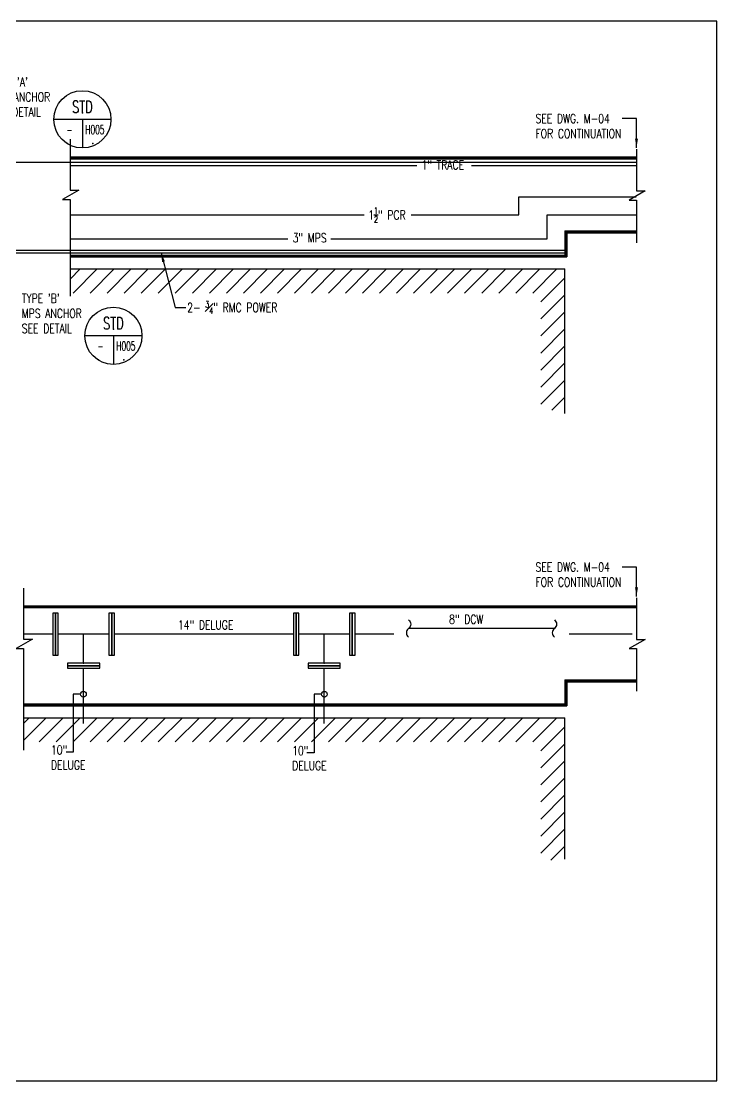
# Model space of a CAD drawing. Header units: inches. Extents: x 414 to 3373, y -413 to 990.
# Drawn here: x 2130 to 2477, y -413 to 115 of the extents above; entities that cross this region are included whole.
import ezdxf
from ezdxf.enums import TextEntityAlignment as Align

# ---------------------------------------------------------------- set-up
doc = ezdxf.new("R2010")
doc.units = ezdxf.units.IN
doc.header["$LTSCALE"] = 48
doc.header["$MEASUREMENT"] = 0
doc.layers.get('Defpoints').update_dxf_attribs({"color": 251})
for name, color, linetype in [('E-POWR', 83, 'Continuous'), ('EXST-BLDG', 253, 'Continuous'), ('EXST-PIPE', 253, 'Continuous'), ('EXST-TEXT', 253, 'Continuous'), ('EXST-UTLD', 251, 'Continuous'), ('MU-CONTINUATION NOTE', 51, 'Continuous'), ('MU-NEW-TEXT', 151, 'Continuous'), ('MU-PCR-PIPE', 120, 'Continuous'), ('MU-PCR-TEXT', 141, 'Continuous'), ('MU-STEM-PIPE', 230, 'Continuous'), ('MU-STEM-TEXT', 241, 'Continuous'), ('MU-TEXT-LDER', 254, 'Continuous')]:
    doc.layers.add(name, color=color, linetype=linetype)
doc.styles.add('RomanS', font='romans.shx', dxfattribs={"width": 0.75})
doc.dimstyles.get("Standard").update_dxf_attribs({"dimtxt": 0.09375, "dimasz": 0.09375, "dimexe": 0.0625, "dimexo": 0.0625, "dimgap": 0.03125, "dimtad": 1, "dimdec": 8, "dimzin": 0, "dimdsep": 46, "dimlunit": 4, "dimtxsty": 'RomanS', "dimcen": 0.09, "dimclrd": 254, "dimclre": 254, "dimclrt": 256, "dimadec": 0, "dimazin": 0, "dimtfac": 1, "dimtdec": 8, "dimtofl": 0, "dimtmove": 0, "dimatfit": 3, "dimfxl": 1, "dimtolj": 1, "dimtzin": 0, "dimlwd": -1, "dimlwe": -1, "dimarcsym": 0})

# ---------------------------------------------------------------- blocks, each defined once
blk = doc.blocks.new('14blndflg')
blk.add_lwpolyline([(1.375, 10.5), (0, 10.5), (0, -10.5), (1.375, -10.5)], close=True)
at = {"color": 252}
for p in [(0, 0), (1.375, 0)]:
    blk.add_point(p, dxfattribs=at)
blk = doc.blocks.new('10blndflg')
blk.add_lwpolyline([(0, -8), (1.1875, -8), (1.1875, 8), (0, 8)], close=True)
at = {"color": 252}
blk.add_point((0, 0), dxfattribs=at)
blk = doc.blocks.new('DTLBUBB')
at = {"linetype": 'Continuous'}
for p, q in [((0.297, 0), (-0.297, 0)), ((0, 0), (0, -0.297))]:
    blk.add_line(p, q, dxfattribs=at)
blk.add_circle((0, 0), 0.297, dxfattribs=at)
at = {"color": 250}
for p in [(0, 0.067), (-0.154, -0.25), (0.11, -0.25)]:
    blk.add_point(p, dxfattribs=at)
at = {"style": 'RomanS'}
for tag, height, width, p in [('DTL#', 0.125, 0.7, (0, 0.067)), ('WHERE_CUT', 0.0938, 0.6, (-0.103, -0.169)), ('WHERE_DRAWN', 0.0938, 0.6, (0.117, -0.169))]:
    blk.add_attdef(tag, text='', height=height, dxfattribs=dict(at, width=width)).set_placement(p, align=Align.CENTER)

msp = doc.modelspace()

# ---------------------------------------------------------------- hatches: boundary and pattern name
at = {"layer": 'EXST-TEXT'}
h = msp.add_hatch(dxfattribs=at)
h.set_pattern_fill('ANSI31', color=256, scale=48, style=0)
h.set_pattern_definition([(45, (0, -453.613), (-4.24264, 4.24264), [])])
edge = h.paths.add_edge_path()
edge.add_line((2101.5080857, -7.94578898), (2101.5080857, -20.13328898))
edge.add_line((1705.93472702, -20.13328898), (2101.5080857, -20.13328898))
edge.add_line((1705.93472702, -8.13328898), (2101.5080857, -8.13328898))
edge.add_line((1705.93694925, -8.13328898), (1705.93694925, -20.13328898))
h.paths.add_polyline_path([(2154.40653986, -8.13328898), (2154.40653986, -20.13328898), (2389.12927976, -20.13328898), (2389.12927976, -78.47926697), (2401.12927976, -78.47926697), (2401.12927976, -8.13328898)])
h = msp.add_hatch(dxfattribs=at)
h.set_pattern_fill('ANSI31', color=256, scale=48, style=0)
h.set_pattern_definition([(45, (0, -677.323), (-4.24264, 4.24264), [])])
edge = h.paths.add_edge_path()
edge.add_line((2101.5080857, -231.65610212), (2101.5080857, -243.84360212))
edge.add_line((1705.93472702, -243.84360212), (2101.5080857, -243.84360212))
edge.add_line((1705.93472702, -231.84360212), (2101.5080857, -231.84360212))
edge.add_line((1705.93694925, -231.84360212), (1705.93694925, -243.84360212))
h.paths.add_polyline_path([(2389.12927976, -302.72473433), (2401.12927976, -302.72473433), (2401.12927976, -231.84360212), (2131.28298039, -231.84360212), (2131.28298039, -243.84360212), (2389.12927976, -243.84360212)])

# ---------------------------------------------------------------- linework, layer by layer
at = {"layer": 'Defpoints'}
msp.add_lwpolyline([(1660.86094009, 115.30974917), (1660.86094009, -412.69025083), (2476.86094009, -412.69025083), (2476.86094009, 115.30974917)], close=True, dxfattribs=at)
at = {"layer": 'E-POWR'}
for p, q in [((1705.61484501, 1.23269938), (2401.12927976, 1.23269938)), ((1705.61484501, -0.16756898), (2401.12927976, -0.16756898))]:
    msp.add_line(p, q, dxfattribs=at)
at = {"layer": 'EXST-BLDG'}
for points in [[(2436.82826875, 51.54372638), (2436.82826875, 30.70623033), (2441.22185802, 30.70623033), (2433.15289115, 26.16498728), (2436.82826875, 26.16498728), (2436.82826875, 4.91102748)], [(2436.82826875, -171.96814054), (2436.82826875, -192.80563659), (2441.22185802, -192.80563659), (2433.15289115, -197.34687964), (2436.82826875, -197.34687964), (2436.82826875, -218.60083944)]]:
    msp.add_lwpolyline(points, dxfattribs=at)
at = {"layer": 'EXST-PIPE'}
for p, q in [((2154.40653986, 43.46844224), (2436.64249647, 43.46844224)), ((2395.88950648, -187.29717939), (2323.18642632, -187.29717939)), ((2145.83301389, -190.10369968), (2131.28298039, -190.10369968)), ((2173.83301389, -190.10369968), (2148.58301389, -190.10369968)), ((2161.20801389, -204.66270514), (2161.20801389, -190.10369968)), ((2265.77491345, -190.10369968), (2176.58301389, -190.10369968)), ((2293.77491345, -190.10369968), (2268.52491345, -190.10369968)), ((2281.14991345, -204.66270514), (2281.14991345, -190.10369968)), ((2315.80814757, -190.10369968), (2296.52491345, -190.10369968)), ((2434.653186, -190.10369968), (2403.26778523, -190.10369968)), ((2281.14991345, -204.66270514), (2281.14991345, -201.03770514)), ((2161.20801389, -234.59966653), (2161.20801389, -207.03770514)), ((2281.14991345, -234.59966653), (2281.14991345, -207.03770514))]:
    msp.add_line(p, q, dxfattribs=at)
for points in [[(2323.18642632, -182.98467939, -0.5), (2323.18642632, -187.29717939, 0.5), (2323.18642632, -191.60967939)], [(2395.88950648, -182.98467939, -0.5), (2395.88950648, -187.29717939, 0.5), (2395.88950648, -191.60967939)]]:
    msp.add_lwpolyline(points, format="xyb", dxfattribs=at)
at = {"layer": 'EXST-TEXT'}
for points in [[(2159.68370513, -220.07492958, -1), (2162.50510513, -220.07492958, -1), (2159.68370513, -220.07492958), (2156.00361683, -220.07492958), (2156.00361683, -248.9656849), (2152.4462038, -248.9656849)], [(2279.79014311, -220.07492958, -1), (2282.61154311, -220.07492958, -1), (2279.79014311, -220.07492958), (2276.11005482, -220.07492958), (2276.11005482, -249.32294388), (2272.55264179, -249.32294388)]]:
    msp.add_lwpolyline(points, format="xyb", dxfattribs=at)
at = {"layer": 'EXST-UTLD'}
for p, q in [((2154.40653986, 47.74171102), (2436.64249647, 47.74171102)), ((2154.40653986, 47.55421102), (2436.64249647, 47.55421102)), ((2154.40653986, 47.36671102), (2436.64249647, 47.36671102)), ((2154.40653986, 47.17921102), (2436.64249647, 47.17921102)), ((2154.40653986, 46.99171102), (2436.64249647, 46.99171102)), ((2154.40653986, 46.80421102), (2436.64249647, 46.80421102)), ((2401.12927976, 10.80421102), (2436.64249647, 10.80421102)), ((2401.12927976, 10.80421102), (2401.12927976, -1.19578898)), ((2401.31677976, 10.61671102), (2436.64249647, 10.61671102)), ((2401.31677976, 10.61671102), (2401.31677976, -1.38328898)), ((2401.50427976, 10.42921102), (2436.64249647, 10.42921102)), ((2401.50427976, 10.42921102), (2401.50427976, -1.57078898)), ((2401.69177976, 10.24171102), (2436.64249647, 10.24171102)), ((2401.69177976, 10.24171102), (2401.69177976, -1.75828898)), ((2401.87927976, 10.05421102), (2436.64249647, 10.05421102)), ((2401.87927976, 10.05421102), (2401.87927976, -1.94578898)), ((2402.06677976, 9.86671102), (2436.64249647, 9.86671102)), ((2402.06677976, 9.86671102), (2402.06677976, -2.13328898)), ((2154.40653986, -1.19578898), (2401.12927976, -1.19578898)), ((2154.40653986, -1.38328898), (2401.31677976, -1.38328898)), ((2154.40653986, -1.57078898), (2401.50427976, -1.57078898)), ((2154.40653986, -1.75828898), (2401.69177976, -1.75828898)), ((2154.40653986, -1.94578898), (2401.87927976, -1.94578898)), ((2154.40653986, -2.13328898), (2402.06677976, -2.13328898)), ((2131.28298039, -175.96860212), (2436.64249647, -175.96860212)), ((2131.28298039, -176.15610212), (2436.64249647, -176.15610212)), ((2131.28298039, -176.34360212), (2436.64249647, -176.34360212)), ((2131.28298039, -176.53110212), (2436.64249647, -176.53110212)), ((2131.28298039, -176.71860212), (2436.64249647, -176.71860212)), ((2131.28298039, -176.90610212), (2436.64249647, -176.90610212)), ((2401.12927976, -212.90610212), (2436.64249647, -212.90610212)), ((2401.12927976, -212.90610212), (2401.12927976, -224.90610212)), ((2401.31677976, -213.09360212), (2436.64249647, -213.09360212)), ((2401.31677976, -213.09360212), (2401.31677976, -225.09360212)), ((2401.50427976, -213.28110212), (2436.64249647, -213.28110212)), ((2401.50427976, -213.28110212), (2401.50427976, -225.28110212)), ((2401.69177976, -213.46860212), (2436.64249647, -213.46860212)), ((2401.69177976, -213.46860212), (2401.69177976, -225.46860212)), ((2401.87927976, -213.65610212), (2436.64249647, -213.65610212)), ((2401.87927976, -213.65610212), (2401.87927976, -225.65610212)), ((2402.06677976, -213.84360212), (2436.64249647, -213.84360212)), ((2402.06677976, -213.84360212), (2402.06677976, -225.84360212)), ((2131.28298039, -224.90610212), (2401.12927976, -224.90610212)), ((2131.28298039, -225.09360212), (2401.31677976, -225.09360212)), ((2131.28298039, -225.28110212), (2401.50427976, -225.28110212)), ((2131.28298039, -225.46860212), (2401.69177976, -225.46860212)), ((2131.28298039, -225.65610212), (2401.87927976, -225.65610212)), ((2131.28298039, -225.84360212), (2402.06677976, -225.84360212))]:
    msp.add_line(p, q, dxfattribs=at)
at = {"layer": 'EXST-UTLD', "color": 253}
for p, q in [((2154.40653986, -8.13328898), (2401.12927976, -8.13328898)), ((2401.12927976, -80.241184), (2401.12927976, -8.13328898)), ((2131.28298039, -231.84360212), (2401.12927976, -231.84360212)), ((2401.12927976, -302.21839358), (2401.12927976, -231.84360212))]:
    msp.add_line(p, q, dxfattribs=at)
at = {"layer": 'EXST-UTLD'}
for points in [[(2154.40653986, 56.53399316), (2154.40653986, 31.04986856), (2158.80012913, 31.04986856), (2150.73116226, 26.50862551), (2154.40653986, 26.50862551), (2154.40653986, -21.71981043)], [(2131.28298039, -167.17631999), (2131.28298039, -192.66044458), (2135.67656966, -192.66044458), (2127.60760279, -197.20168763), (2131.28298039, -197.20168763), (2131.28298039, -247.88282705)]]:
    msp.add_lwpolyline(points, dxfattribs=at)
at = {"layer": 'MU-PCR-PIPE'}
for p, q in [((2378.23493011, 18.80421102), (2378.23493011, 27.80421102)), ((2378.23493011, 27.80421102), (2436.64249647, 27.80421102)), ((2154.40653986, 18.80421102), (2378.23493011, 18.80421102))]:
    msp.add_line(p, q, dxfattribs=at)
at = {"layer": 'MU-STEM-PIPE'}
for p, q in [((2392.23836681, 18.80421102), (2436.64249647, 18.80421102)), ((2392.23836681, 6.80421102), (2392.23836681, 18.80421102)), ((2154.40653986, 6.80421102), (2392.23836681, 6.80421102))]:
    msp.add_line(p, q, dxfattribs=at)

# ---------------------------------------------------------------- block references
at = {"layer": 'EXST-PIPE'}
for p in [(2145.83301389, -190.10369968), (2147.20801389, -190.10369968), (2265.77491345, -190.10369968), (2267.14991345, -190.10369968)]:
    msp.add_blockref('14blndflg', p, dxfattribs=at)
for name, p, rotation in [('14blndflg', (2175.20801389, -190.10369968), 180), ('14blndflg', (2176.58301389, -190.10369968), 180), ('14blndflg', (2295.14991345, -190.10369968), 180), ('14blndflg', (2296.52491345, -190.10369968), 180), ('10blndflg', (2161.20801389, -204.66270514), 270), ('10blndflg', (2161.20801389, -205.85020514), 270), ('10blndflg', (2281.14991345, -204.66270514), 270), ('10blndflg', (2281.14991345, -205.85020514), 270)]:
    msp.add_blockref(name, p, dxfattribs=dict(at, rotation=rotation))
at = {"layer": 'MU-NEW-TEXT'}
ref = msp.add_blockref('DTLBUBB', (2160.56697023, 66.3970149), dxfattribs=dict(at, xscale=48, yscale=48, zscale=48))
ref.add_attrib('DTL#', 'STD', dxfattribs={"layer": '0', "height": 6, "style": 'RomanS', "width": 0.7}).set_placement((2160.56697023, 69.61352994), align=Align.CENTER)
ref.add_attrib('WHERE_CUT', '-', dxfattribs={"layer": '0', "height": 4.5, "style": 'RomanS', "width": 0.6}).set_placement((2154.17028211, 58.90885573), align=Align.CENTER)
ref.add_attrib('WHERE_DRAWN', 'H005', dxfattribs={"layer": '0', "height": 4.5, "style": 'RomanS', "width": 0.6}).set_placement((2166.79954105, 58.99414282), align=Align.CENTER)
ref = msp.add_blockref('DTLBUBB', (2176.02334091, -41.43620869), dxfattribs=dict(at, xscale=48, yscale=48, zscale=48))
ref.add_attrib('DTL#', 'STD', dxfattribs={"layer": '0', "height": 6, "style": 'RomanS', "width": 0.7}).set_placement((2176.02334091, -38.21969365), align=Align.CENTER)
ref.add_attrib('WHERE_CUT', '-', dxfattribs={"layer": '0', "height": 4.5, "style": 'RomanS', "width": 0.6}).set_placement((2169.6266528, -48.92436786), align=Align.CENTER)
ref.add_attrib('WHERE_DRAWN', 'H005', dxfattribs={"layer": '0', "height": 4.5, "style": 'RomanS', "width": 0.6}).set_placement((2182.25591173, -48.83908077), align=Align.CENTER)

# ---------------------------------------------------------------- texts
at = {"layer": 'EXST-TEXT', "char_height": 4.5, "width": 36.3733839417, "style": 'RomanS'}
for s, insert, attachment_point in [('14" DELUGE', (2222.03816029, -183.26581221), 2), ('8" DCW', (2351.94176616, -180.45929192), 2), ('10"\\PDELUGE', (2144.90656185, -245.54812641), 1), ('10"\\PDELUGE', (2265.14706989, -245.90538539), 1)]:
    msp.add_mtext(s, dxfattribs=dict(at, insert=insert, attachment_point=attachment_point))
at = {"layer": 'MU-CONTINUATION NOTE', "char_height": 4.5, "width": 50.9998361121, "attachment_point": 1, "style": 'RomanS'}
for insert in [(2386.47378669, 69.04846798), (2386.47378669, -154.46339894)]:
    msp.add_mtext('SEE DWG. M-04 FOR CONTINUATION', dxfattribs=dict(at, insert=insert))
at = {"layer": 'MU-NEW-TEXT', "char_height": 4.5, "width": 44.4454918, "attachment_point": 1, "style": 'RomanS'}
for s, insert in [("TYPE 'A'\\PPCR ANCHOR\\PSEE DETAIL", (2114.88863741, 87.27200495)), ("TYPE 'B'\\PMPS ANCHOR\\PSEE DETAIL", (2130.3450081, -20.56121864)), ('\\A1;2- {\\H0.7x;\\S3#4;}" RMC POWER', (2212.82309706, -24.1982414))]:
    msp.add_mtext(s, dxfattribs=dict(at, insert=insert))

# ---------------------------------------------------------------- leaders
at = {"layer": 'MU-CONTINUATION NOTE'}
for points in [[(2436.81783824, 52.21612416), (2436.81783824, 66.8130811), (2429.72173901, 66.8130811)], [(2436.81783824, -171.29574276), (2436.81783824, -156.69878583), (2429.72173901, -156.69878583)]]:
    msp.add_leader(points, dimstyle='Standard', override={"dimscale": 48, "dimgap": 0.03125, "dimtad": 0, "dimclrd": 256}, dxfattribs=at)
at = {"layer": 'MU-TEXT-LDER'}
msp.add_leader([(2199.88794359, -0.16756898), (2206.77455736, -27.30150314), (2212.11518733, -27.30150314)], dimstyle='Standard', override={"dimscale": 48, "dimgap": 0.03125, "dimtad": 0}, dxfattribs=at)

# ---------------------------------------------------------------- next in the draw order: wipeouts: each hides what was drawn before it
for points, layer in [([(2327.45036385, 40.30981394), (2354.52020544, 40.30981394), (2354.52020544, 46.2294568), (2327.45036385, 46.2294568)], 'EXST-PIPE'), ([(2301.21758506, 14.71770409), (2324.35534168, 14.71770409), (2324.35534168, 22.81488966), (2301.21758506, 22.81488966)], 'MU-PCR-TEXT'), ([(2263.13131049, 3.97971905), (2284.43037114, 3.97971905), (2284.43037114, 9.89936191), (2263.13131049, 9.89936191)], 'MU-STEM-TEXT')]:
    msp.add_wipeout(points).dxf.layer = layer

# ---------------------------------------------------------------- next in the draw order: linework, layer by layer
at = {"layer": 'E-POWR'}
msp.add_line((1705.61484501, 45.07748682), (2436.64249647, 45.07748682), dxfattribs=at)

# ---------------------------------------------------------------- next in the draw order: texts
at = {"layer": 'EXST-PIPE', "insert": (2329.62722469, 45.9482068), "char_height": 4.5, "width": 32.5419381815, "attachment_point": 1, "style": 'RomanS'}
msp.add_mtext('1" TRACE', dxfattribs=at)
at = {"layer": 'MU-PCR-TEXT', "insert": (2312.39002868, 22.53363966), "char_height": 4.5, "width": 36.3733839417, "attachment_point": 2, "style": 'RomanS'}
msp.add_mtext('\\A1;1{\\H0.7x;\\S1/2;}" PCR', dxfattribs=at)
at = {"layer": 'MU-STEM-TEXT', "insert": (2273.88644913, 9.61811191), "char_height": 4.5, "width": 36.3733839417, "attachment_point": 2, "style": 'RomanS'}
msp.add_mtext('3" MPS', dxfattribs=at)

doc.saveas('drawing.dxf')
